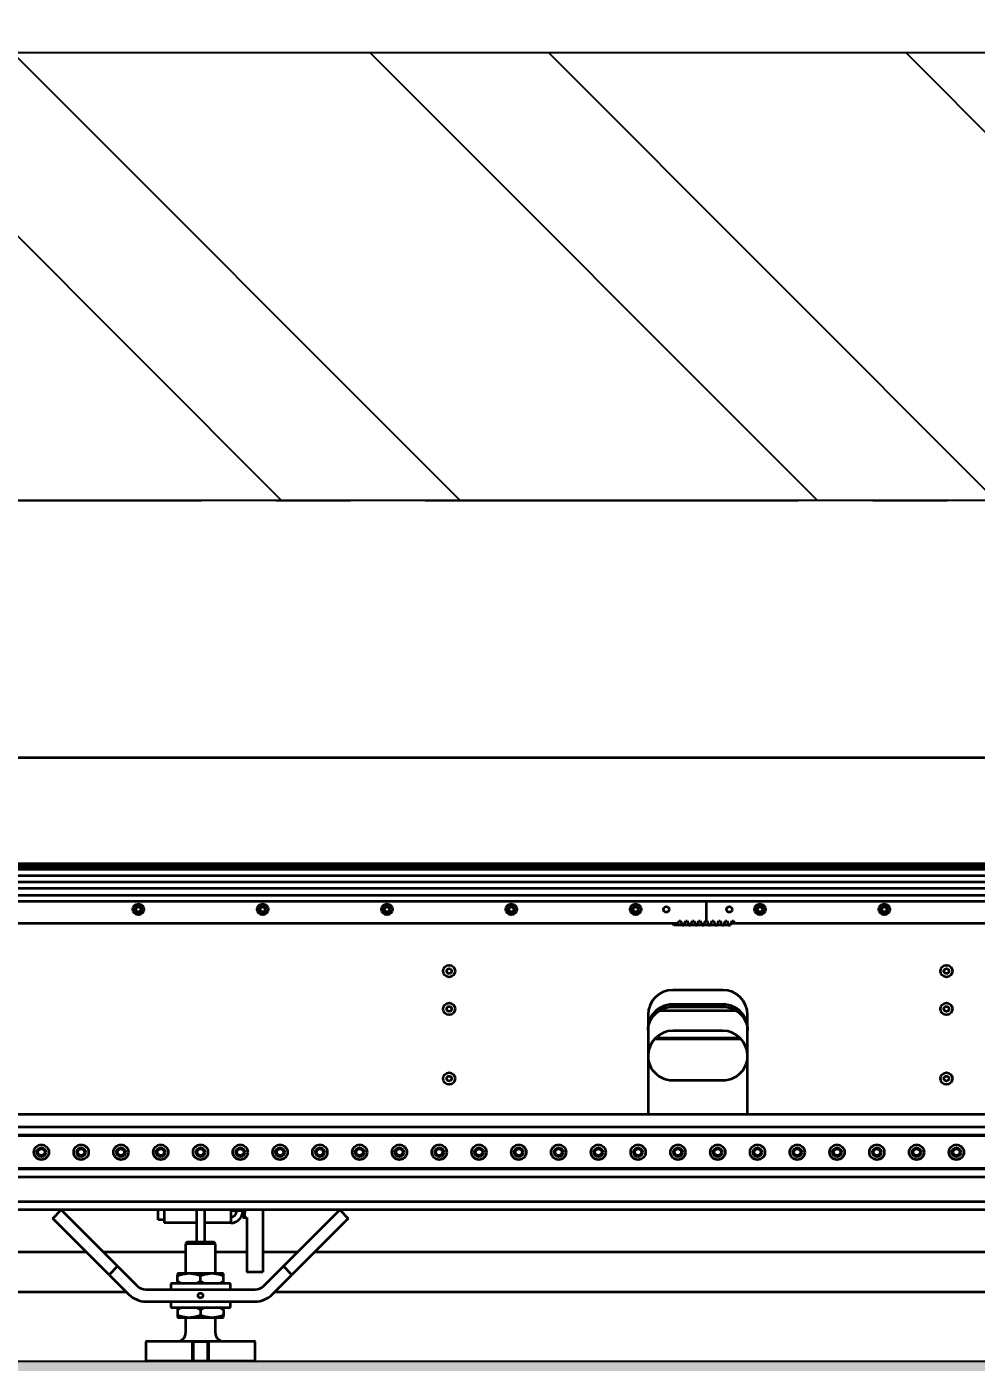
# Model space of a CAD drawing. Header units: inches. Extents: x 16559 to 58559, y 6500 to 36200.
# Drawn here: x 33170 to 34125, y 29473 to 30815 of the extents above; entities that cross this region are included whole.
import ezdxf
from ezdxf import colors
from ezdxf.entities.mleader import LeaderData, LeaderLine
from ezdxf.math import Vec2, Vec3

# ---------------------------------------------------------------- set-up
doc = ezdxf.new("R2010")
doc.units = ezdxf.units.IN
doc.header["$LTSCALE"] = 300
doc.linetypes.add('CENTRO', pattern=[2, 1.25, -0.25, 0.25, -0.25])
for name, color, linetype in [('ASSI', 254, 'CENTRO'), ('CAPANNONE', 4, 'Continuous'), ('CONTORNO', 3, 'Continuous'), ('QUOTE', 7, 'Continuous'), ('TESTI', 3, 'Continuous')]:
    doc.layers.add(name, color=color, linetype=linetype)
doc.layers.add('GUIDE', color=4, linetype='Continuous', lineweight=35)
doc.styles.get("Standard").update_dxf_attribs({"font": 'romans.shx'})
doc.dimstyles.new('sc1a100', dxfattribs={"dimscale": 100, "dimtxt": 3, "dimasz": 3, "dimexe": 0, "dimexo": 0, "dimgap": 1, "dimtad": 1, "dimzin": 12, "dimdsep": 46, "dimtxsty": 'Standard', "dimblk": 'CLOSEDBLANK', "dimcen": 1, "dimclrd": 253, "dimclre": 253, "dimclrt": 2, "dimadec": 0, "dimazin": 3, "dimtfac": 1, "dimtmove": 0, "dimatfit": 1, "dimldrblk": 'CLOSEDBLANK', "dimfxl": 1, "dimtolj": 1, "dimtzin": 0, "dimarcsym": 0})
doc.dimstyles.new('sc1a100_pollici', dxfattribs={"dimscale": 100, "dimtxt": 3, "dimasz": 3, "dimexe": 0, "dimexo": 0, "dimgap": 1, "dimtad": 1, "dimzin": 12, "dimdsep": 46, "dimtxsty": 'Standard', "dimblk": 'CLOSEDBLANK', "dimcen": 1, "dimclrd": 253, "dimclre": 253, "dimclrt": 2, "dimadec": 0, "dimazin": 3, "dimtfac": 1, "dimtmove": 0, "dimatfit": 1, "dimldrblk": 'CLOSEDBLANK', "dimfxl": 1, "dimtolj": 1, "dimtzin": 0, "dimarcsym": 0})

# ---------------------------------------------------------------- blocks, each defined once
blk = doc.blocks.new('A$C17fb79fa')
at = {"layer": 'GUIDE'}
for p, q in [((2000, 413.3), (0, 413.3)), ((4000, 304), (0, 304)), ((4000, 303.5), (0, 303.5)), ((4000, 301.1), (0, 301.1)), ((2, 307), (1998, 307)), ((4000, 294.6), (0, 294.6)), ((4000, 288.4), (0, 288.4)), ((4000, 281.9), (0, 281.9)), ((4000, 275), (0, 275)), ((1008.5, 269), (8.5, 269)), ((2008.5, 269), (1008.5, 269)), ((1008.5, 269), (1008.5, 249.5)), ((980.2, 247), (36.8, 247)), ((975.8, 245), (975, 247)), ((984.3, 245), (975.8, 245)), ((980.2, 247), (981.1, 249.5)), ((981.1, 249.5), (982.5, 249.5)), ((982.5, 249.5), (984.3, 245)), ((984.3, 245), (986.1, 245)), ((986.1, 245), (987.8, 249.5)), ((991, 245), (986.1, 245)), ((987.8, 249.5), (989.2, 249.5)), ((989.2, 249.5), (991, 245)), ((991, 245), (992.7, 245)), ((992.7, 245), (994.5, 249.5)), ((997.6, 245), (992.7, 245)), ((994.5, 249.5), (995.9, 249.5)), ((995.9, 249.5), (997.6, 245)), ((997.6, 245), (999.4, 245)), ((999.4, 245), (1001.1, 249.5)), ((1004.3, 245), (999.4, 245)), ((1001.1, 249.5), (1002.5, 249.5)), ((1002.5, 249.5), (1004.3, 245)), ((1004.3, 245), (1006.1, 245)), ((1006.1, 245), (1007.8, 249.5)), ((1010.9, 245), (1006.1, 245)), ((1007.8, 249.5), (1008.5, 249.5)), ((1008.5, 249.5), (1009.2, 249.5)), ((1009.2, 249.5), (1010.9, 245)), ((1010.9, 245), (1012.7, 245)), ((1012.7, 245), (1014.5, 249.5)), ((1017.6, 245), (1012.7, 245)), ((1014.5, 249.5), (1015.9, 249.5)), ((1015.9, 249.5), (1017.6, 245)), ((1017.6, 245), (1019.4, 245)), ((1019.4, 245), (1021.1, 249.5)), ((1024.3, 245), (1019.4, 245)), ((1021.1, 249.5), (1022.5, 249.5)), ((1022.5, 249.5), (1024.3, 245)), ((1024.3, 245), (1026.1, 245)), ((1026.1, 245), (1027.8, 249.5)), ((1030.9, 245), (1026.1, 245)), ((1027.8, 249.5), (1029.2, 249.5)), ((1029.2, 249.5), (1030.9, 245)), ((1030.9, 245), (1032.7, 245)), ((1032.7, 245), (1034.5, 249.5)), ((1036.8, 247), (1033.5, 247)), ((1034.5, 249.5), (1035.9, 249.5)), ((1035.9, 249.5), (1036.8, 247)), ((1980.2, 247), (1036.8, 247)), ((1025, 180), (975, 180)), ((1025, 165.6), (975, 165.6)), ((975, 163.2), (1025, 163.2)), ((950, 155), (950, 55)), ((1039.1, 159), (960.9, 159)), ((1050, 55), (1050, 155)), ((1025, 139), (975, 139)), ((1043.6, 130.7), (956.4, 130.7)), ((1042.7, 131.7), (957.3, 131.7)), ((975, 89.3), (1025, 89.3)), ((3990, 55), (10, 55)), ((4000, 42), (0, 42)), ((4000, 34), (0, 34)), ((4000, 33.5), (0, 33.5)), ((4000, 0.5), (0, 0.5)), ((4000, 0), (0, 0)), ((4000, -8), (0, -8)), ((3990, -33), (10, -33)), ((3990, -41), (10, -41)), ((351.5, -49.5), (360, -41)), ((408.1, -106.1), (351.5, -49.5)), ((360, -41), (416.6, -97.6)), ((457.5, -51), (457.5, -41)), ((463.5, -51), (457.5, -51)), ((463.5, -41), (463.5, -42)), ((463.5, -42), (463.5, -54)), ((496, -41), (496, -73)), ((504, -41), (504, -73)), ((530.5, -42), (530.5, -54)), ((542.5, -42), (536.5, -42)), ((542.5, -41), (542.5, -41.9)), ((542.5, -42), (542.5, -41.9)), ((542.5, -42), (542.5, -43.5)), ((542.5, -43.5), (542.5, -48.5)), ((542.5, -48.5), (544.5, -48.5)), ((544.5, -41), (544.5, -43.5)), ((544.5, -48.5), (544.5, -43.5)), ((544.5, -48.5), (546.5, -48.5)), ((546.5, -48.5), (546.5, -103.5)), ((562.5, -41), (562.5, -103.5)), ((583.4, -97.6), (640, -41)), ((648.5, -49.5), (591.9, -106.1)), ((640, -41), (648.5, -49.5)), ((496, -54), (463.5, -54)), ((530.5, -54), (504, -54)), ((487, -73), (485, -75)), ((485, -75), (485, -104.8)), ((515, -75), (485, -75)), ((487, -73), (513, -73)), ((515, -75), (513, -73)), ((515, -104.8), (515, -75)), ((385.5, -83.5), (26, -83.5)), ((485, -83.5), (402.5, -83.5)), ((546.5, -83.5), (515, -83.5)), ((597.5, -83.5), (562.5, -83.5)), ((1385.5, -83.5), (614.5, -83.5)), ((416.6, -97.6), (408.1, -106.1)), ((408.1, -106.1), (428, -126)), ((416.6, -97.6), (436.5, -117.5)), ((486.7, -104.8), (477, -104.8)), ((477, -112.7), (477, -106.8)), ((490.3, -104.8), (486.7, -104.8)), ((509.7, -104.8), (490.3, -104.8)), ((500, -112.7), (500, -106.8)), ((513.3, -104.8), (509.7, -104.8)), ((523, -104.8), (513.3, -104.8)), ((523, -112.7), (523, -106.8)), ((562.5, -103.5), (546.5, -103.5)), ((563.5, -117.5), (583.4, -97.6)), ((572, -126), (591.9, -106.1)), ((591.9, -106.1), (583.4, -97.6)), ((470, -115), (470, -121)), ((470.2, -115), (470, -115)), ((530, -115), (470.2, -115)), ((477, -112.7), (477, -115)), ((523, -115), (523, -112.7)), ((530, -121), (530, -115)), ((425.5, -123.5), (21, -123.5)), ((445, -121), (555, -121)), ((445, -133), (555, -133)), ((470, -133), (470, -139)), ((530, -139), (530, -133)), ((1425.5, -123.5), (574.5, -123.5)), ((470, -139), (523, -139)), ((477, -139), (477, -141.3)), ((477, -141.3), (477, -147.2)), ((500, -141.3), (500, -147.2)), ((523, -139), (530, -139)), ((523, -141.3), (523, -139)), ((523, -141.3), (523, -147.2)), ((477, -149.2), (486.7, -149.2)), ((485, -149.2), (485, -165)), ((486.7, -149.2), (490.3, -149.2)), ((490.3, -149.2), (509.7, -149.2)), ((509.7, -149.2), (513.3, -149.2)), ((513.3, -149.2), (523, -149.2)), ((515, -165), (515, -149.2)), ((445, -174), (445, -192)), ((446, -173), (492, -173)), ((491.9, -192), (491.9, -174)), ((492.5, -173.5), (492, -173)), ((492, -173), (508, -173)), ((507.5, -173.5), (492.5, -173.5)), ((492.5, -174), (492.5, -192)), ((508, -173), (507.5, -173.5)), ((507.5, -192), (507.5, -174)), ((508, -173), (554, -173)), ((508.1, -174), (508.1, -192)), ((555, -192), (555, -174)), ((492, -193), (446, -193)), ((492.5, -192.5), (492, -193)), ((508, -193), (492, -193)), ((492.5, -192.5), (507.5, -192.5)), ((508, -193), (507.5, -192.5)), ((554, -193), (508, -193))]:
    blk.add_line(p, q, dxfattribs=at)
at = {"layer": 'GUIDE', "flags": 128}
for points in [[(975, 165.6), (972, 165.4), (969, 164.9), (966.1, 164), (963.4, 162.8), (960.8, 161.3), (958.4, 159.6), (956.3, 157.5), (954.4, 155.3), (952.9, 152.8), (951.6, 150.2), (950.7, 147.4), (950.2, 144.6), (950, 141.7)], [(950, 139.3), (950.2, 142.2), (950.7, 145), (951.6, 147.8), (952.9, 150.4), (954.4, 152.9), (956.3, 155.1), (958.4, 157.2), (960.8, 158.9), (963.4, 160.4), (966.1, 161.6), (969, 162.5), (972, 163), (975, 163.2)], [(1050, 141.7), (1049.8, 144.6), (1049.3, 147.4), (1048.4, 150.2), (1047.1, 152.8), (1045.6, 155.3), (1043.7, 157.5), (1041.6, 159.6), (1039.2, 161.3), (1036.6, 162.8), (1033.9, 164), (1031, 164.9), (1028, 165.4), (1025, 165.6)], [(1025, 163.2), (1028, 163), (1031, 162.5), (1033.9, 161.6), (1036.6, 160.4), (1039.2, 158.9), (1041.6, 157.2), (1043.7, 155.1), (1045.6, 152.9), (1047.1, 150.4), (1048.4, 147.8), (1049.3, 145), (1049.8, 142.2), (1050, 139.3)], [(950, 113.1), (950.2, 110.2), (950.7, 107.4), (951.6, 104.7), (952.9, 102), (954.4, 99.6), (956.3, 97.3), (958.4, 95.3), (960.8, 93.5), (963.4, 92), (966.1, 90.8), (969, 90), (972, 89.5), (975, 89.3)], [(1025, 89.3), (1028, 89.5), (1031, 90), (1033.9, 90.8), (1036.6, 92), (1039.2, 93.5), (1041.6, 95.3), (1043.7, 97.3), (1045.6, 99.6), (1047.1, 102), (1048.4, 104.7), (1049.3, 107.4), (1049.8, 110.2), (1050, 113.1)]]:
    blk.add_lwpolyline(points, dxfattribs=at)
at = {"layer": 'GUIDE'}
for centre, radius in [((437.5, 261), 5.5), ((437.5, 261), 3.5), ((437.5, 261), 2.5), ((562.5, 261), 5.5), ((562.5, 261), 3.5), ((562.5, 261), 2.5), ((687.5, 261), 5.5), ((687.5, 261), 3.5), ((687.5, 261), 2.5), ((812.5, 261), 5.5), ((812.5, 261), 3.5), ((812.5, 261), 2.5), ((937.5, 261), 5.5), ((937.5, 261), 3.5), ((937.5, 261), 2.5), ((968.3, 261), 2.85), ((1031.7, 261), 2.85), ((1062.5, 261), 5.5), ((1062.5, 261), 3.5), ((1062.5, 261), 2.5), ((1187.5, 261), 5.5), ((1187.5, 261), 3.5), ((1187.5, 261), 2.5), ((750, 199), 6), ((750, 199), 2.5), ((1250, 199), 6), ((1250, 199), 2.5), ((750, 161), 6), ((750, 161), 2.5), ((1250, 161), 6), ((1250, 161), 2.5), ((750, 91), 6), ((1250, 91), 6), ((750, 91), 2.5), ((1250, 91), 2.5), ((340, 17), 7.5), ((340, 17), 4.5), ((340, 17), 3.4), ((380, 17), 7.5), ((380, 17), 4.5), ((380, 17), 3.4), ((420, 17), 7.5), ((420, 17), 4.5), ((420, 17), 3.4), ((460, 17), 7.5), ((460, 17), 4.5), ((460, 17), 3.4), ((500, 17), 7.5), ((500, 17), 4.5), ((500, 17), 3.4), ((540, 17), 7.5), ((540, 17), 4.5), ((540, 17), 3.4), ((580, 17), 7.5), ((580, 17), 4.5), ((580, 17), 3.4), ((620, 17), 7.5), ((620, 17), 4.5), ((620, 17), 3.4), ((660, 17), 7.5), ((660, 17), 4.5), ((660, 17), 3.4), ((700, 17), 7.5), ((700, 17), 4.5), ((700, 17), 3.4), ((740, 17), 7.5), ((740, 17), 4.5), ((740, 17), 3.4), ((780, 17), 7.5), ((780, 17), 4.5), ((780, 17), 3.4), ((820, 17), 7.5), ((820, 17), 4.5), ((820, 17), 3.4), ((860, 17), 7.5), ((860, 17), 4.5), ((860, 17), 3.4), ((900, 17), 7.5), ((900, 17), 4.5), ((900, 17), 3.4), ((940, 17), 7.5), ((940, 17), 4.5), ((940, 17), 3.4), ((980, 17), 7.5), ((980, 17), 4.5), ((980, 17), 3.4), ((1020, 17), 7.5), ((1020, 17), 4.5), ((1020, 17), 3.4), ((1060, 17), 7.5), ((1060, 17), 4.5), ((1060, 17), 3.4), ((1100, 17), 7.5), ((1100, 17), 4.5), ((1100, 17), 3.4), ((1140, 17), 7.5), ((1140, 17), 4.5), ((1140, 17), 3.4), ((1180, 17), 7.5), ((1180, 17), 4.5), ((1180, 17), 3.4), ((1220, 17), 7.5), ((1220, 17), 4.5), ((1220, 17), 3.4), ((1260, 17), 7.5), ((1260, 17), 4.5), ((1260, 17), 3.4), ((500, -127), 2.5)]:
    blk.add_circle(centre, radius, dxfattribs=at)
for centre, radius, start, end in [((975, 155), 25, 90, 180), ((1025, 155), 25, 0, 90), ((975, 114), 25, 90, 180), ((1025, 114), 25, 0, 90), ((445, -109), 12, 225, 270), ((488.7, -90), 25.6, 242.7447, 258.3157), ((488.3, -90), 25.6, 281.6843, 297.2553), ((511.7, -90), 25.6, 242.7447, 258.3157), ((511.3, -90), 25.6, 281.6843, 297.2553), ((555, -109), 12, 270, 315), ((445, -109), 24, 225, 270), ((555, -109), 24, 270, 315), ((488.7, -164), 25.6, 101.6843, 117.2553), ((488.3, -164), 25.6, 62.7447, 78.3157), ((511.7, -164), 25.6, 101.6843, 117.2553), ((511.3, -164), 25.6, 62.7447, 78.3157), ((446, -174), 1, 90, 180), ((477, -165), 8, 270, 0), ((523, -165), 8, 180, 270), ((554, -174), 1, 0, 90), ((446, -192), 1, 180, 270), ((554, -192), 1, 270, 0)]:
    blk.add_arc(centre, radius, start, end, dxfattribs=at)
for points in [[(542.5, -41.9), (542.5, -41.9), (542.4, -41.9), (541.7, -41.9), (540.5, -41.9), (539, -41.9), (537.2, -41.9), (535.1, -42), (532.9, -42), (531.3, -42), (530.5, -42)], [(530.5, -54), (531.3, -54), (532.9, -53.9), (535.1, -53.2), (537.2, -52), (539, -50.5), (540.5, -48.7), (541.7, -46.6), (542.4, -44.4), (542.5, -42.8), (542.5, -42)], [(530.5, -48), (531.3, -47.9), (532.9, -47.7), (534.8, -46.3), (536.2, -44.4), (536.4, -42.8), (536.5, -42)]]:
    blk.add_open_spline(points, degree=3, dxfattribs=at)
for points, knots in [([(477, -106.8), (478.6, -106.3), (481.8, -105.3), (485, -105), (486.7, -104.8)], [0, 0, 0, 0, 0.496994, 1, 1, 1, 1]), ([(477, -104.8), (477, -105), (477, -105.3), (477, -106.3), (477, -106.8)], [0, 0, 0, 0, 0.496394, 1, 1, 1, 1]), ([(490.3, -104.8), (491.9, -105), (495.2, -105.3), (498.4, -106.3), (500, -106.8)], [0, 0, 0, 0, 0.496394, 1, 1, 1, 1]), ([(500, -106.8), (501.6, -106.3), (504.8, -105.3), (508, -105), (509.7, -104.8)], [0, 0, 0, 0, 0.496994, 1, 1, 1, 1]), ([(513.3, -104.8), (514.9, -105), (518.2, -105.3), (521.4, -106.3), (523, -106.8)], [0, 0, 0, 0, 0.496394, 1, 1, 1, 1]), ([(523, -106.8), (523, -106.3), (523, -105.3), (523, -105), (523, -104.8)], [0, 0, 0, 0, 0.496994, 1, 1, 1, 1]), ([(486.7, -149.2), (485.1, -149), (481.8, -148.7), (478.6, -147.7), (477, -147.2)], [0, 0, 0, 0, 0.496394, 1, 1, 1, 1]), ([(477, -147.2), (477, -147.7), (477, -148.7), (477, -149), (477, -149.2)], [0, 0, 0, 0, 0.496994, 1, 1, 1, 1]), ([(500, -147.2), (498.4, -147.7), (495.2, -148.7), (492, -149), (490.3, -149.2)], [0, 0, 0, 0, 0.4969936, 1, 1, 1, 1]), ([(509.7, -149.2), (508.1, -149), (504.8, -148.7), (501.6, -147.7), (500, -147.2)], [0, 0, 0, 0, 0.496394, 1, 1, 1, 1]), ([(523, -147.2), (521.4, -147.7), (518.2, -148.7), (515, -149), (513.3, -149.2)], [0, 0, 0, 0, 0.4969936, 1, 1, 1, 1]), ([(523, -149.2), (523, -149), (523, -148.7), (523, -147.7), (523, -147.2)], [0, 0, 0, 0, 0.496394, 1, 1, 1, 1]), ([(491.9, -174), (491.9, -173.9), (491.9, -173.6), (491.9, -173.3), (492, -173), (492, -173), (492, -173)], [0, 0, 0, 0, 0.25091, 0.501059, 0.750356, 1, 1, 1, 1]), ([(492.5, -173.5), (492.5, -173.5), (492.5, -173.5), (492.5, -173.6), (492.5, -173.8), (492.5, -173.9), (492.5, -174), (492.5, -174)], [0, 0, 0, 0, 0.250288, 0.499667, 0.749111, 0.874739, 1, 1, 1, 1]), ([(507.5, -174), (507.5, -173.9), (507.5, -173.8), (507.5, -173.6), (507.5, -173.5), (507.5, -173.5), (507.5, -173.5)], [0, 0, 0, 0, 0.250508, 0.50016, 0.749963, 1, 1, 1, 1]), ([(508, -173), (508, -173), (508, -173), (508.1, -173.3), (508.1, -173.6), (508.1, -173.9), (508.1, -174)], [0, 0, 0, 0, 0.249082, 0.498492, 0.748536, 1, 1, 1, 1]), ([(492, -193), (492, -193), (492, -193), (491.9, -192.7), (491.9, -192.4), (491.9, -192.1), (491.9, -192)], [0, 0, 0, 0, 0.2490822, 0.498492, 0.748536, 1, 1, 1, 1]), ([(492.5, -192), (492.5, -192.1), (492.5, -192.2), (492.5, -192.4), (492.5, -192.5), (492.5, -192.5), (492.5, -192.5)], [0, 0, 0, 0, 0.250508, 0.50016, 0.749963, 1, 1, 1, 1]), ([(507.5, -192.5), (507.5, -192.5), (507.5, -192.5), (507.5, -192.4), (507.5, -192.2), (507.5, -192.1), (507.5, -192), (507.5, -192)], [0, 0, 0, 0, 0.250288, 0.499667, 0.749111, 0.874739, 1, 1, 1, 1]), ([(508.1, -192), (508.1, -192.1), (508.1, -192.4), (508.1, -192.7), (508, -193), (508, -193), (508, -193)], [0, 0, 0, 0, 0.25091, 0.501059, 0.750356, 1, 1, 1, 1])]:
    blk.add_open_spline(points, degree=3, knots=knots, dxfattribs=at)
blk = doc.blocks.new('_ClosedBlank')
at = {"color": 0, "linetype": 'ByBlock', "lineweight": -2}
for p, q in [((-1, 0.1667), (0, 0)), ((-1, 0.1667), (-1, -0.1667)), ((0, 0), (-1, -0.1667))]:
    blk.add_line(p, q, dxfattribs=at)
blk = doc.blocks.new('*D31')
at = {"layer": 'Defpoints', "color": 0, "transparency": 16777216}
for p in [(36844.6, 34804.4), (22644.6, 29942.3), (36844.6, 29942.3)]:
    blk.add_point(p, dxfattribs=at)
at = {"layer": 'QUOTE', "color": 253, "lineweight": -2, "transparency": 16777216}
for p, q in [((22644.6, 29942.3), (22644.6, 34804.4)), ((22944.6, 34804.4), (36544.6, 34804.4)), ((36844.6, 29942.3), (36844.6, 34804.4))]:
    blk.add_line(p, q, dxfattribs=at)
at = {"layer": 'QUOTE', "color": 253, "lineweight": -2, "transparency": 16777216, "xscale": 300, "yscale": 300, "zscale": 300, "rotation": 180}
blk.add_blockref('_ClosedBlank', (22644.6, 34804.4), dxfattribs=at)
at = {"layer": 'QUOTE', "color": 253, "lineweight": -2, "transparency": 16777216, "xscale": 300, "yscale": 300, "zscale": 300}
blk.add_blockref('_ClosedBlank', (36844.6, 34804.4), dxfattribs=at)
at = {"layer": 'QUOTE', "color": 2, "transparency": 16777216, "insert": (29744.6, 35054.4), "char_height": 300, "attachment_point": 5}
blk.add_mtext('\\A1;B', dxfattribs=at)
blk = doc.blocks.new('*D48')
at = {"layer": 'Defpoints', "color": 0, "transparency": 16777216}
for p in [(35744.6, 32674.3), (35744.6, 32657.4), (35044.6, 30789.3)]:
    blk.add_point(p, dxfattribs=at)
at = {"layer": 'QUOTE', "color": 253, "lineweight": -2, "transparency": 16777216}
for p, q in [((35744.6, 32674.3), (35744.6, 32657.4)), ((34744.6, 32657.4), (31216, 32657.4)), ((35044.6, 30789.3), (35044.6, 32657.4)), ((35744.6, 32657.4), (35044.6, 32657.4)), ((36044.6, 32657.4), (36344.6, 32657.4))]:
    blk.add_line(p, q, dxfattribs=at)
at = {"layer": 'QUOTE', "color": 253, "lineweight": -2, "transparency": 16777216, "xscale": 300, "yscale": 300, "zscale": 300}
blk.add_blockref('_ClosedBlank', (35044.6, 32657.4), dxfattribs=at)
at = {"layer": 'QUOTE', "color": 253, "lineweight": -2, "transparency": 16777216, "xscale": 300, "yscale": 300, "zscale": 300, "rotation": 180}
blk.add_blockref('_ClosedBlank', (35744.6, 32657.4), dxfattribs=at)
at = {"layer": 'QUOTE', "color": 2, "transparency": 16777216, "char_height": 300, "attachment_point": 5}
for s, insert in [('\\A1;700', (32830.3, 32907.4)), ('\\A1;[2\'-3 9/16"]', (32830.3, 32328.8))]:
    blk.add_mtext(s, dxfattribs=dict(at, insert=insert))

msp = doc.modelspace()

# ---------------------------------------------------------------- hatches: boundary and pattern name
at = {"layer": 'CAPANNONE'}
h = msp.add_hatch(dxfattribs=at)
h.set_pattern_fill('AR-CONC', color=8, scale=2.5)
h.set_pattern_definition([(50, (2000, 0), (455.4617, -39.8477), [47.625, -523.875]), (355, (2000, 0), (-88.1086, 477.642), [38.1, -419.1015]), (100.4514, (2037.96, -3.3), (367.353, 437.7944), [40.475, -445.2256]), (46.1842, (2000, 127), (677.6976, -105.106), [71.438, -785.812]), (96.6356, (2056.5, 118.24), (593.51, 618.565), [60.713, -667.839]), (351.1842, (2000, 127), (593.51, 618.565), [57.15, -628.649]), (21, (2063.5, 95.25), (379.036, -255.663), [47.625, -523.875]), (326, (2063.5, 95.25), (154.505, 460.47), [38.1, -419.1]), (71.4514, (2095.1, 73.94), (533.541, 204.807), [40.475, -445.225]), (37.5, (2000, 0), (7.7215, 211.3876), [0, -414.02, 0, -425.45, 0, -420.6875]), (7.5, (2000, 0), (167.0492, 250.4514), [0, -242.57, 0, -404.495, 0, -160.3375]), (327.5, (1858.4, 0), (338.9765, -14.32186), [0, -158.75, 0, -495.3, 0, -657.225]), (317.5, (1794.9, 0), (370.323, 63.5662), [0, -206.375, 0, -328.93, 0, -466.725])])
h.paths.add_polyline_path([(38376.963, 29474.28), (19620.351, 29474.28), (19620.351, 28974.28), (38376.963, 28974.28)])
at = {"layer": 'CONTORNO', "ltscale": 0.5}
h = msp.add_hatch(dxfattribs=at)
h.set_pattern_fill('ANSI32', color=254, scale=40, angle=90)
h.set_pattern_definition([(135, (16672.05, 5603.87), (-269.4077, -269.4077), []), (135, (16672.05, 5783.48), (-269.4077, -269.4077), [])])
h.paths.add_polyline_path([(35044.564, 30339.28), (35044.564, 30789.28), (24544.563, 30789.28), (24544.563, 30339.28)])

# ---------------------------------------------------------------- linework, layer by layer
at = {"layer": 'ASSI'}
msp.add_line((22170.437, 30339.28), (37280.802, 30339.28), dxfattribs=at)
at = {"layer": 'CAPANNONE'}
msp.add_line((19620.351, 29474.28), (38376.963, 29474.28), dxfattribs=at)
at = {"layer": 'CONTORNO', "color": 7}
msp.add_lwpolyline([(35044.564, 30789.28), (35044.564, 30339.28), (24444.563, 30339.28), (24444.563, 30789.28)], close=True, dxfattribs=at)

# ---------------------------------------------------------------- block references
at = {"layer": 'GUIDE'}
msp.add_blockref('A$C17fb79fa', (32844.563, 29667.28), dxfattribs=at)

# ---------------------------------------------------------------- dimensions: what is measured, and where the dimension line sits
at = {"layer": 'QUOTE'}
dim = msp.add_linear_dim(base=(36844.563, 34804.405), p1=(22644.563, 29942.28), p2=(36844.563, 29942.28), text='B', dimstyle='sc1a100', dxfattribs=at)
dim.commit()
dim.dimension.update_dxf_attribs({"geometry": '*D31', "text_midpoint": (29744.563, 35054.405)})
dim = msp.add_linear_dim(base=(35744.565, 32657.389), p1=(35044.564, 30789.28), p2=(35744.565, 32674.28), dimstyle='sc1a100_pollici', override={"dimpost": '\\X'}, dxfattribs=at)
dim.commit()
dim.dimension.update_dxf_attribs({"geometry": '*D48', "text_midpoint": (32830.279, 32657.389), "dimtype": 160})

# ---------------------------------------------------------------- leaders
at = {"layer": 'TESTI'}
ml = msp.add_multileader_mtext('Standard', dxfattribs=at)
ml.set_content('{\\C3;WORKING LEVEL}', color=256)
ml.set_leader_properties(color=8)
ml.set_arrow_properties(name='CLOSEDBLANK')
ml.build(insert=Vec2(0, 0))
ml.multileader.update_dxf_attribs({"has_dogleg": 0, "text_left_attachment_type": 6, "text_right_attachment_type": 6, "dogleg_length": 0.36, "arrow_head_size": 300, "scale": 100})
ctx = ml.context
ctx.base_point, ctx.scale, ctx.char_height, ctx.arrow_head_size, ctx.landing_gap_size, ctx.plane_origin = Vec3(30815.771, 31104.046), 100, 250, 300, 200, Vec3(42815.771, 30339.28)
ctx.left_attachment, ctx.right_attachment = 6, 6
notes = []
notes.append((ctx, [(0, (1, 1, 0), (30779.771, 31104.046), (1, 0), 36, [(0, [(30815.771, 30339.28)], 0, [])])]))
ctx.mtext.insert, ctx.mtext.flow_direction = Vec3(31015.771, 31404.046), 5
for ctx, leaders in notes:
    for number, flags, end, landing, length, lines in leaders:
        leader = LeaderData()
        leader.index, (leader.has_last_leader_line, leader.has_dogleg_vector, leader.attachment_direction) = number, flags
        leader.last_leader_point, leader.dogleg_vector, leader.dogleg_length = Vec3(end), Vec3(landing), length
        for number, points, colour, breaks in lines:
            line = LeaderLine()
            line.index, line.vertices, line.color, line.breaks = number, Vec3.list(points), colors.encode_raw_color(colour), breaks
            leader.lines.append(line)
        ctx.leaders.append(leader)

doc.saveas('drawing.dxf')
